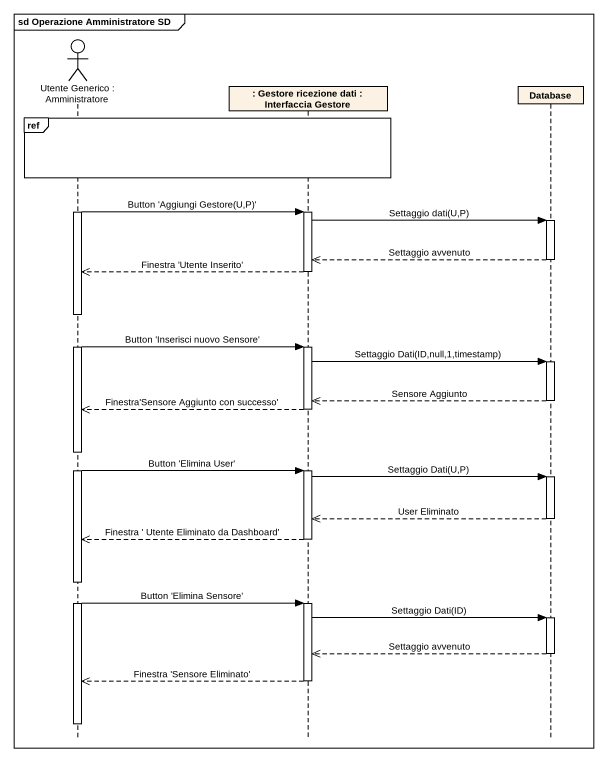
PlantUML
@startuml
mainframe sd Operazione Amministratore SD
hide footbox
actor "Utente Generico : Amministratore" as Utente_Generico
participant ": Gestore ricezione dati : Interfaccia Gestore" as Gestore_ricezione_dati
participant "Database" as Database_

ref over Utente_Generico, Gestore_ricezione_dati :  
activate Utente_Generico
Utente_Generico -> Gestore_ricezione_dati : Button 'Aggiungi Gestore(U,P)'
activate Gestore_ricezione_dati
Gestore_ricezione_dati -> Database_ : Settaggio dati(U,P)
activate Database_
Database_ -->> Gestore_ricezione_dati : Settaggio avvenuto
deactivate Database_
Gestore_ricezione_dati -->> Utente_Generico : Finestra 'Utente Inserito'
deactivate Gestore_ricezione_dati
Utente_Generico -> Gestore_ricezione_dati : Button 'Inserisci nuovo Sensore'
activate Gestore_ricezione_dati
Gestore_ricezione_dati -> Database_ : Settaggio Dati(ID,null,1,timestamp)
activate Database_
Database_ -->> Gestore_ricezione_dati : Sensore Aggiunto
deactivate Database_
Gestore_ricezione_dati -->> Utente_Generico : Finestra'Sensore Aggiunto con successo'
deactivate Gestore_ricezione_dati
Utente_Generico -> Gestore_ricezione_dati : Button 'Elimina User'
activate Gestore_ricezione_dati
Gestore_ricezione_dati -> Database_ : Settaggio Dati(U,P)
activate Database_
Database_ -->> Gestore_ricezione_dati : User Eliminato
deactivate Database_
Gestore_ricezione_dati -->> Utente_Generico : Finestra ' Utente Eliminato da Dashboard'
deactivate Gestore_ricezione_dati
Utente_Generico -> Gestore_ricezione_dati : Button 'Elimina Sensore'
activate Gestore_ricezione_dati
Gestore_ricezione_dati -> Database_ : Settaggio Dati(ID)
activate Database_
Database_ -->> Gestore_ricezione_dati : Settaggio avvenuto
deactivate Database_
Gestore_ricezione_dati -->> Utente_Generico : Finestra 'Sensore Eliminato'
deactivate Gestore_ricezione_dati
deactivate Utente_Generico
@enduml
